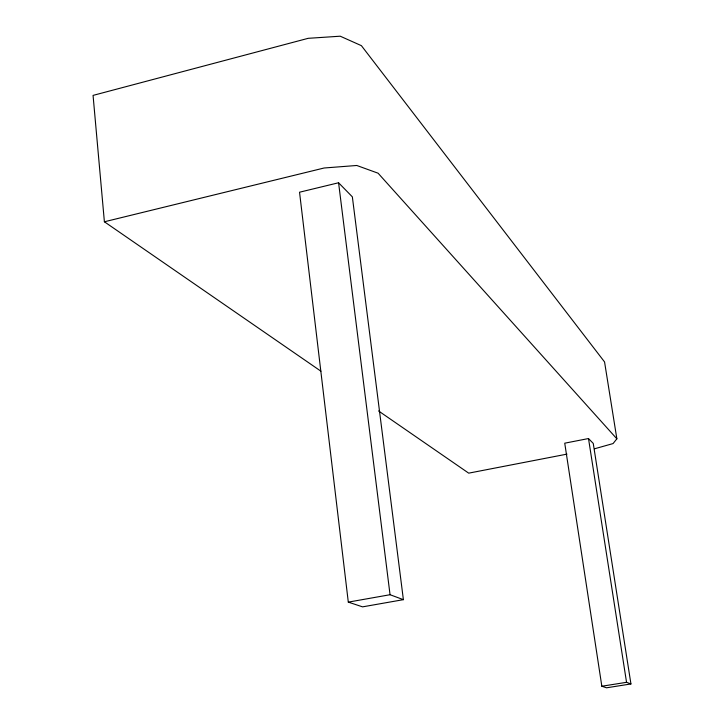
<?xml version="1.0" encoding="UTF-8"?>
<svg xmlns="http://www.w3.org/2000/svg" width="724" height="724" viewBox="0 0 724 724"><rect width="100%" height="100%" fill="white"/><g stroke="black" fill="none" stroke-linecap="round" stroke-linejoin="round"><path stroke-width="1.09" d="M320.931 371.195L104.392 221.779L93.061 95.396L308.189 38.318L340.226 36.2L361.394 45.657L604.558 361.937L616.866 438.816L613.065 443.568L594.567 448.78M104.392 221.779L324.144 167.995L356.769 165.479L378.091 173.199L616.866 438.816M338.579 182.765L299.537 192.213L348.298 602.124L362.57 606.857L403.386 599.662L352.353 196.856L338.579 182.765L390.046 594.721L403.386 599.662M588.503 438.545L564.738 443.188L601.834 686.234L606.54 687.8L630.939 683.945L593.255 443.414L588.503 438.545L626.55 682.316L630.939 683.945M566.964 454.129L468.7 473.152L378.552 410.951M348.298 602.124L390.046 594.721M601.834 686.234L626.55 682.316"/></g></svg>
